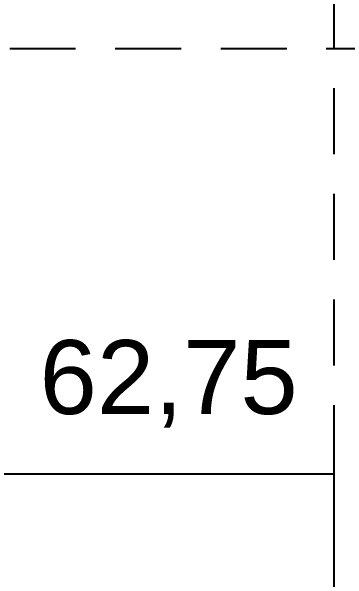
# Model space of a CAD drawing. Header units: centimetres. Extents: x -71 to 5571, y -2315 to 960.
# Drawn here: x 1425.3 to 1489, y 344.5 to 452 of the extents above; entities that cross this region are included whole.
import ezdxf

# ---------------------------------------------------------------- set-up
doc = ezdxf.new("R2010")
doc.units = ezdxf.units.CM
doc.linetypes.add('AKS_SEYREK', pattern=[20, 12.5, -7.5])
doc.layers.add('AKS', color=8, linetype='AKS_SEYREK')
doc.layers.add('OZEL_PANEL_OLCU_CM', color=3, linetype='Continuous')
doc.styles.add('ARIAL_TR', font='arial.ttf')
doc.dimstyles.new('PORTMAN', dxfattribs={"dimtxt": 14, "dimasz": 9, "dimexe": 6, "dimexo": 5, "dimgap": 4, "dimtad": 1, "dimzin": 0, "dimtxsty": 'ARIAL_TR', "dimblk": 'ARCHTICK', "dimcen": 2.5, "dimazin": 3, "dimtfac": 0.5, "dimtmove": 2, "dimatfit": 3})

# ---------------------------------------------------------------- blocks, each defined once
blk = doc.blocks.new('*D55')
at = {"color": 0}
for p, q in [((1423.75, 319.5), (1423.75, 370.5)), ((1486.5, 319.5), (1486.5, 370.5)), ((1423.75, 364.5), (1486.5, 364.5))]:
    blk.add_line(p, q, dxfattribs=at)
at = {"layer": 'Defpoints'}
for p in [(1423.75, 364.5), (1423.75, 314.5), (1486.5, 314.5)]:
    blk.add_point(p, dxfattribs=at)
at = {"layer": 'OZEL_PANEL_OLCU_CM', "color": 0, "insert": (1455.125, 381.5), "char_height": 14, "attachment_point": 5, "style": 'ARIAL_TR'}
blk.add_mtext('62,75', dxfattribs=at)
blk = doc.blocks.new('_ARCHTICK')

msp = doc.modelspace()

# ---------------------------------------------------------------- linework, layer by layer
at = {"layer": 'AKS'}
for p, q in [((1486.5, -35), (1486.5, 747)), ((1065, 445), (1898, 445))]:
    msp.add_line(p, q, dxfattribs=at)

# ---------------------------------------------------------------- dimensions: what is measured, and where the dimension line sits
at = {"layer": 'OZEL_PANEL_OLCU_CM'}
dim = msp.add_linear_dim(base=(1423.75, 364.5), p1=(1423.75, 314.5), p2=(1486.5, 314.5), dimstyle='PORTMAN', dxfattribs=at)
dim.commit()
dim.dimension.update_dxf_attribs({"geometry": '*D55', "text_midpoint": (1455.125, 381.5)})

doc.saveas('drawing.dxf')
